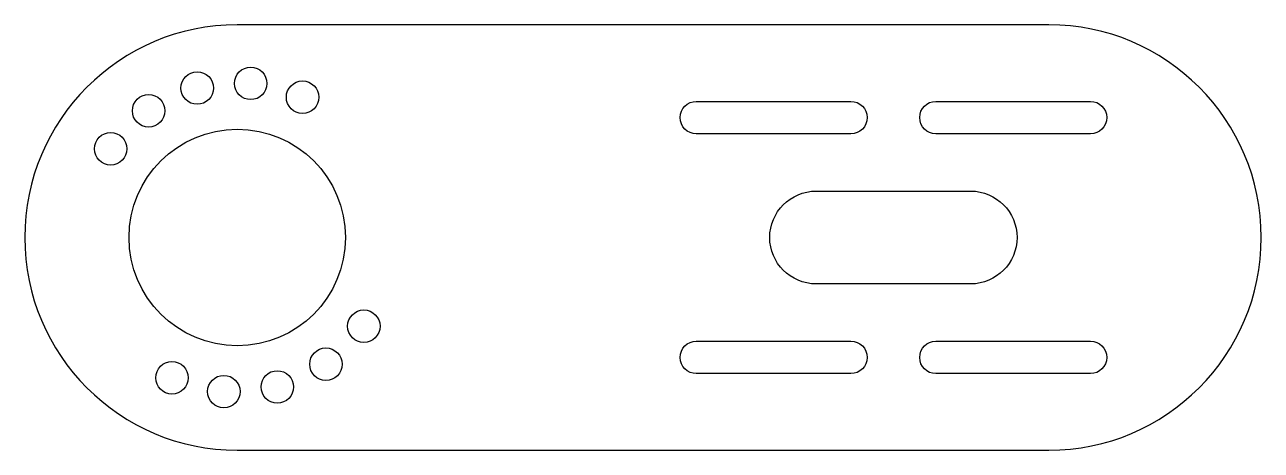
# Model space of a CAD drawing. Header units: millimetres. Extents: x -80 to 80, y -28 to 28.
import ezdxf

# ---------------------------------------------------------------- set-up
doc = ezdxf.new("R2010")
doc.units = ezdxf.units.MM

msp = doc.modelspace()

# ---------------------------------------------------------------- linework, layer by layer
for points in [[(52.5, -27.5, 1), (52.5, 27.5), (-52.5, 27.5, 1), (-52.5, -27.5)], [(6.9, 13.4, -1), (6.9, 17.6), (26.9, 17.6, -1), (26.9, 13.4)], [(57.9, 17.6, -1), (57.9, 13.4), (37.9, 13.4, -1), (37.9, 17.6)], [(22.4, 6), (42.4, 6, -1), (42.4, -6), (22.4, -6, -1)], [(6.9, -13.4), (26.9, -13.4, -1), (26.9, -17.6), (6.9, -17.6, -1)], [(57.9, -17.6), (37.9, -17.6, -1), (37.9, -13.4), (57.9, -13.4, -1)]]:
    msp.add_lwpolyline(points, format="xyb", close=True)
for centre, radius in [((-57.68, 19.32), 2.1), ((-50.76, 19.92), 2.1), ((-44.05, 18.13), 2.1), ((-63.97, 16.38), 2.1), ((-68.88, 11.47), 2.1), ((-52.5, 0), 14), ((-36.12, -11.47), 2.1), ((-41.03, -16.38), 2.1), ((-60.95, -18.13), 2.1), ((-47.32, -19.32), 2.1), ((-54.24, -19.92), 2.1)]:
    msp.add_circle(centre, radius)

doc.saveas('drawing.dxf')
